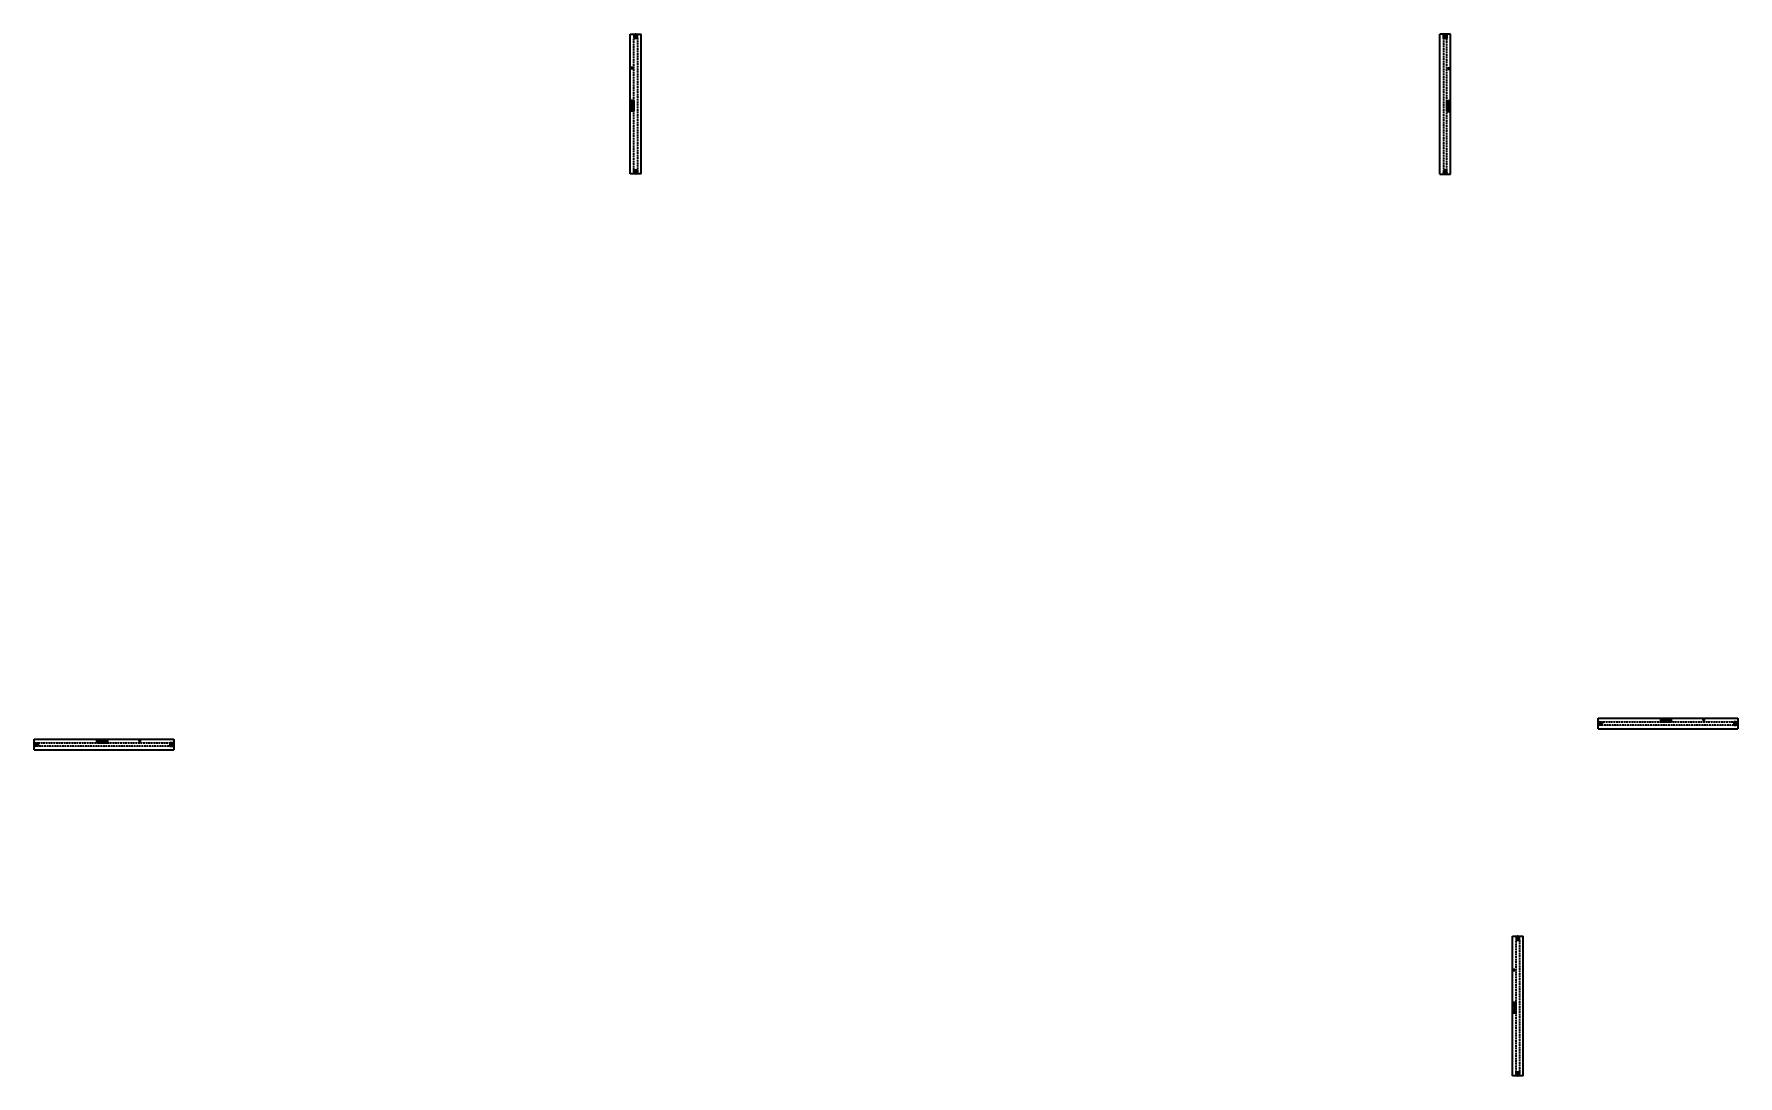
# Model space of a CAD drawing. Header units: inches. Extents: x 2669625 to 18251042, y -990446 to 2819736.
# Drawn here: x 10672346 to 11377305, y 226731 to 657907 of the extents above; entities that cross this region are included whole.
import ezdxf
from ezdxf.enums import TextEntityAlignment as Align

# ---------------------------------------------------------------- set-up
doc = ezdxf.new("R2010")
doc.units = ezdxf.units.IN
doc.header["$MEASUREMENT"] = 0
doc.linetypes.add('DASHED', pattern=[0.75, 0.5, -0.25])
doc.layers.add('EMATE_LIGHTS', color=6, linetype='Continuous', lineweight=35)
doc.styles.add('ROMAND', font='romand', dxfattribs={"height": 0.08})

# ---------------------------------------------------------------- blocks, each defined once
blk = doc.blocks.new('*X375')
at = {"color": 0}
for p, q in [((10989, 18473), (11024, 18508)), ((10989, 18479), (11019, 18508)), ((10989, 18484), (11013, 18508)), ((10989, 18490), (11007, 18508)), ((10989, 18496), (11002, 18508)), ((10989, 18501), (10996, 18508)), ((10989, 18507), (10990, 18508)), ((10995, 18473), (11030, 18508)), ((11000, 18473), (11036, 18508)), ((11006, 18473), (11041, 18508)), ((11012, 18473), (11047, 18508)), ((11017, 18473), (11053, 18508)), ((11023, 18473), (11058, 18508)), ((11029, 18473), (11064, 18508)), ((11034, 18473), (11070, 18508)), ((11040, 18473), (11075, 18508)), ((11046, 18473), (11081, 18508)), ((11051, 18473), (11087, 18508)), ((11057, 18473), (11089, 18505)), ((11063, 18473), (11089, 18499)), ((11068, 18473), (11089, 18494)), ((11074, 18473), (11089, 18488)), ((11080, 18473), (11089, 18483)), ((11085, 18473), (11089, 18477))]:
    blk.add_line(p, q, dxfattribs=at)
blk = doc.blocks.new('*X376')
at = {"color": 0}
for p, q in [((9206, 19683), (9225, 19701)), ((9206, 19688), (9219, 19701)), ((9207, 19678), (9231, 19701)), ((9210, 19675), (9236, 19701)), ((9213, 19672), (9242, 19701)), ((9216, 19670), (9244, 19698)), ((9221, 19669), (9244, 19692)), ((9227, 19669), (9244, 19687)), ((9233, 19669), (9244, 19681)), ((9238, 19669), (9244, 19675)), ((9244, 19669), (9244, 19670))]:
    blk.add_line(p, q, dxfattribs=at)
blk = doc.blocks.new('*X377')
at = {"color": 0}
for p, q in [((10468, 19677), (10492, 19701)), ((10468, 19683), (10486, 19701)), ((10468, 19688), (10481, 19701)), ((10468, 19694), (10475, 19701)), ((10468, 19700), (10469, 19701)), ((10468, 19671), (10497, 19700)), ((10471, 19669), (10500, 19698)), ((10477, 19669), (10503, 19695)), ((10483, 19669), (10505, 19692)), ((10488, 19669), (10506, 19687)), ((10495, 19670), (10505, 19681))]:
    blk.add_line(p, q, dxfattribs=at)
blk = doc.blocks.new('*U445')
for p, q in [((-650, 0), (650, 0)), ((-66, 0), (34, 0)), ((34, -35), (34, 0)), ((327, -22), (327, 0)), ((338, -22), (338, 0)), ((650, 0), (650, -100)), ((-650, -100), (-650, 0)), ((-650, -51), (-650, -49)), ((-650, -100), (650, -100)), ((-635, -34), (-612, -34)), ((-612, -66), (-635, -66)), ((-612, -34), (-612, -66)), ((-66, -35), (-66, 0)), ((-66, -35), (34, -35)), ((327, -22), (338, -22)), ((612, -34), (612, -66)), ((635, -34), (612, -34)), ((612, -66), (635, -66)), ((650, -51), (650, -49))]:
    blk.add_line(p, q)
at = {"linetype": 'DASHED'}
for p, q in [((-612, -34), (612, -34)), ((612, -66), (-612, -66))]:
    blk.add_line(p, q, dxfattribs=at)
for centre, start, end in [((-635, -49), 90, 180), ((-635, -51), 180, 270), ((635, -49), 0, 90), ((635, -51), 270, 0)]:
    blk.add_arc(centre, 15, start, end)
for name, p in [('*X376', (-9856, -19735)), ('*X375', (-11055, -18508)), ('*X377', (-9856, -19735))]:
    blk.add_blockref(name, p)
at = {"style": 'ROMAND', "flags": 1}
for tag, p in [('WATT', (27, -9)), ('DESC', (27, -223))]:
    blk.add_attdef(tag, text='', height=150, dxfattribs=at).set_placement(p, align=Align.CENTER)

msp = doc.modelspace()

# ---------------------------------------------------------------- block references
at = {"layer": 'EMATE_LIGHTS', "yscale": 44.5234848398586, "zscale": 44.5234848398586}
for p, xscale, rotation in [((10919031, 628967), 44.5234848398586, 90), ((11258401, 628866), -44.5234848398586, 270), ((11283991, 255671), 44.5234848398586, 90)]:
    msp.add_blockref('*U445', p, dxfattribs=dict(at, xscale=xscale, rotation=rotation))
at = {"layer": 'EMATE_LIGHTS', "xscale": 44.5234848398586, "yscale": 44.5234848398586, "zscale": 44.5234848398586}
for p in [(11348365, 374784), (10701286, 366122)]:
    msp.add_blockref('*U445', p, dxfattribs=at)

doc.saveas('drawing.dxf')
